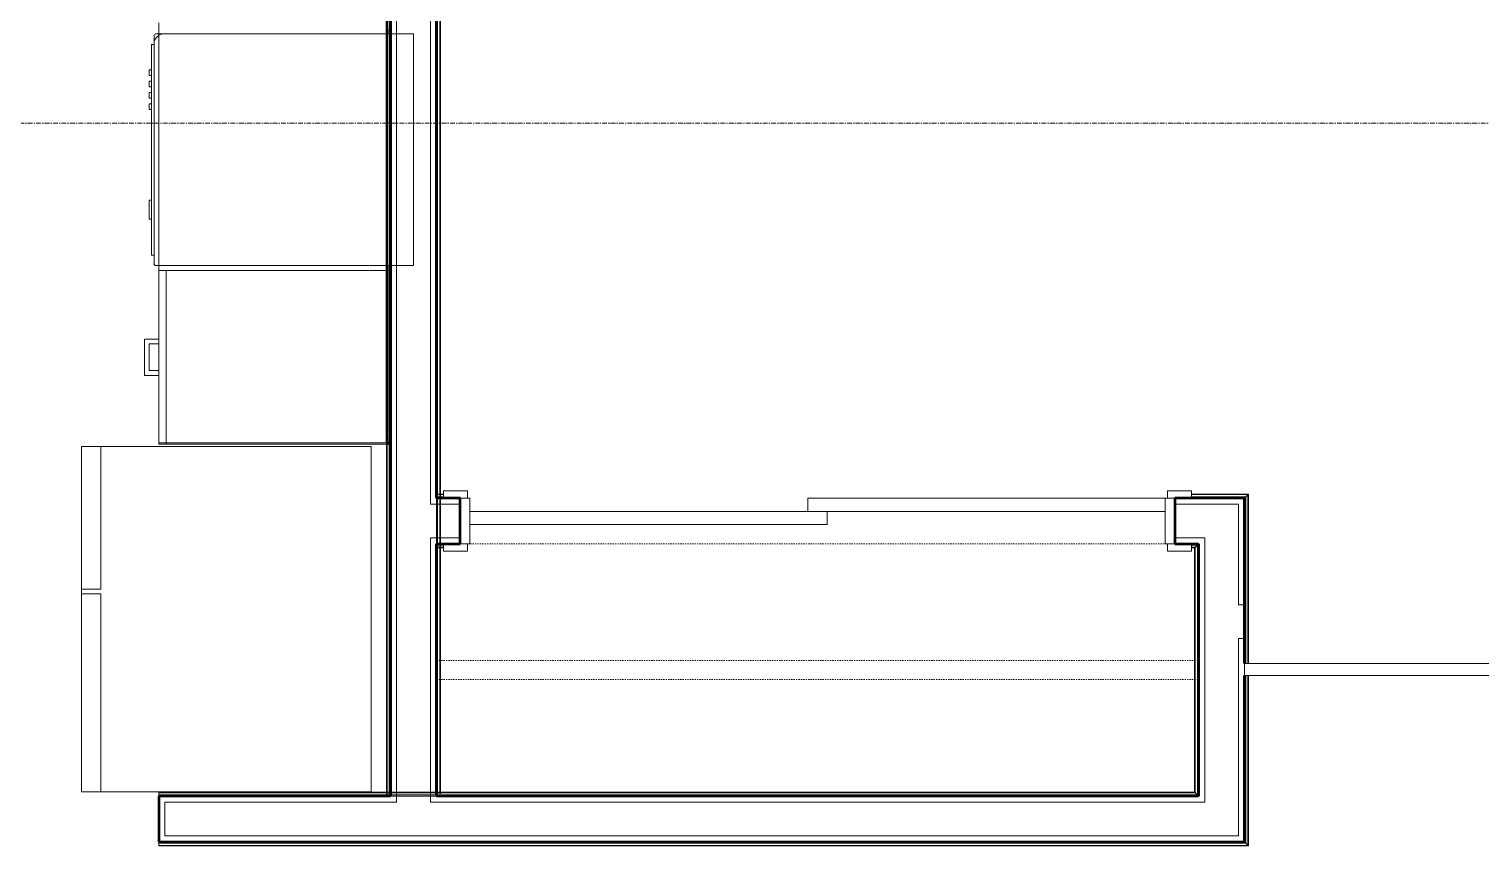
# Model space of a CAD drawing. Header units: inches. Extents: x -4235 to -464, y 9767 to 12344.
# Drawn here: x -3718.9 to -3568.6, y 10392.3 to 10476.9 of the extents above; entities that cross this region are included whole.
import ezdxf

# ---------------------------------------------------------------- set-up
doc = ezdxf.new("R2010")
doc.units = ezdxf.units.IN
doc.header["$MEASUREMENT"] = 0
doc.linetypes.add('Dash', pattern=[0.25, 0.125, -0.125])
doc.linetypes.add('Grid Line 1_2_', pattern=[0.875, 0.5, -0.125, 0.125, -0.125])
for name, color, linetype, lineweight in [('0-1', 7, 'Continuous', 5), ('0-2', 10, 'Continuous', 9), ('A-DOOR-1', 7, 'Continuous', 9), ('A-DOOR-2', 130, 'Continuous', 20), ('A-DOOR-3', 250, 'Continuous', 50), ('A-DOOR-FRAM-1', 130, 'Continuous', 20), ('A-WALL-1', 250, 'Continuous', 50), ('A-WALL-2', 50, 'Continuous', 13), ('A-WALL-3', 10, 'Continuous', 9), ('A-WALL-4', 254, 'Continuous', 9), ('A-WALL-5', 7, 'Continuous', 9), ('A-WALL-6', 113, 'Continuous', 9), ('Q-CASE-1', 254, 'Continuous', 9), ('Q-CASE-2', 7, 'Continuous', 9), ('Q-CASE-4', 10, 'Continuous', 9), ('Q-CASE-HDLN-1', 7, 'Dash', 9), ('Q-SPCQ-1', 7, 'Continuous', 9), ('Q-SPCQ-2', 10, 'Continuous', 9), ('Q-SPCQ-3', 254, 'Continuous', 9), ('S-GRID-1', 1, 'Grid Line 1_2_', 9)]:
    doc.layers.add(name, color=color, linetype=linetype, lineweight=lineweight)

# ---------------------------------------------------------------- blocks, each defined once
blk = doc.blocks.new('Basic Wall _ INT - W4BØF - _5_8 GYP - 2X4 WOOD_BATT_ - 5_8 GYP_ - ___-2693807-BACKGROUND - 2ND FLOOR')
at = {"layer": 'A-WALL-3'}
for p, q in [((-3676.74, 10423.61), (-3676.74, 10423.59)), ((-3676.74, 10423.49), (-3676.74, 10423.55)), ((-3676.74, 10423.2), (-3676.74, 10423.49)), ((-3676.74, 10423.47), (-3676.74, 10423.41)), ((-3676.74, 10423.41), (-3676.74, 10423.26)), ((-3676.74, 10423.26), (-3676.74, 10423.2)), ((-3676.59, 10423.26), (-3676.54, 10423.26)), ((-3676.52, 10423.26), (-3676.45, 10423.26)), ((-3676.43, 10423.26), (-3676.33, 10423.26)), ((-3598.21, 10423.2), (-3598.15, 10423.26)), ((-3598.15, 10423.26), (-3598, 10423.41)), ((-3598, 10423.41), (-3597.94, 10423.47)), ((-3597.82, 10423.59), (-3597.8, 10423.61))]:
    blk.add_line(p, q, dxfattribs=at)
at = {"layer": 'A-WALL-4'}
for p, q in [((-3676.74, 10423.57), (-3676.74, 10423.61)), ((-3676.02, 10423.61), (-3676.74, 10423.61)), ((-3676.74, 10423.55), (-3676.74, 10423.57)), ((-3676.59, 10423.2), (-3676.54, 10423.2)), ((-3676.52, 10423.2), (-3676.45, 10423.2)), ((-3676.43, 10423.2), (-3676.33, 10423.2)), ((-3676.33, 10423.26), (-3676.02, 10423.26)), ((-3597.8, 10423.61), (-3598.52, 10423.61)), ((-3598.52, 10423.26), (-3598.15, 10423.26))]:
    blk.add_line(p, q, dxfattribs=at)
at = {"layer": 'A-WALL-5'}
for p, q in [((-3676.74, 10423.49), (-3676.02, 10423.49)), ((-3676.33, 10423.2), (-3676.02, 10423.2)), ((-3598.52, 10423.49), (-3597.92, 10423.49)), ((-3598.52, 10423.2), (-3598.21, 10423.2))]:
    blk.add_line(p, q, dxfattribs=at)
at = {"layer": 'A-WALL-5', "flags": 128}
for points in [[(-3597.92, 10423.49), (-3597.94, 10423.47), (-3598, 10423.41), (-3598.09, 10423.32), (-3598.21, 10423.2)], [(-3597.84, 10423.57), (-3597.86, 10423.55), (-3597.88, 10423.53), (-3597.9, 10423.51), (-3597.91, 10423.5), (-3597.92, 10423.49), (-3597.92, 10423.49)]]:
    blk.add_lwpolyline(points, dxfattribs=at)
blk = doc.blocks.new('Basic Wall _ INT - W4BØF - _5_8 GYP - 2X4 WOOD_BATT_ - 5_8 GYP_ - ___-2693808-BACKGROUND - 2ND FLOOR')
at = {"layer": 'A-WALL-3'}
for p, q in [((-3676.74, 10428.49), (-3676.74, 10428.78)), ((-3676.74, 10428.78), (-3676.74, 10428.72)), ((-3676.74, 10428.72), (-3676.74, 10428.57)), ((-3676.58, 10428.72), (-3676.54, 10428.72)), ((-3676.52, 10428.72), (-3676.45, 10428.72)), ((-3676.42, 10428.72), (-3676.33, 10428.72)), ((-3592.84, 10428.57), (-3592.7, 10428.72)), ((-3592.7, 10428.72), (-3592.64, 10428.78)), ((-3676.74, 10428.57), (-3676.74, 10428.5)), ((-3676.74, 10428.43), (-3676.74, 10428.49)), ((-3676.74, 10428.39), (-3676.74, 10428.36)), ((-3598.52, 10428.36), (-3600.27, 10428.36)), ((-3593.05, 10428.36), (-3593.02, 10428.39)), ((-3592.91, 10428.5), (-3592.85, 10428.57))]:
    blk.add_line(p, q, dxfattribs=at)
at = {"layer": 'A-WALL-4'}
for p, q in [((-3676.58, 10428.78), (-3676.54, 10428.78)), ((-3676.52, 10428.78), (-3676.45, 10428.78)), ((-3676.42, 10428.78), (-3676.33, 10428.78)), ((-3676.33, 10428.72), (-3676.02, 10428.72)), ((-3598.52, 10428.72), (-3592.7, 10428.72)), ((-3676.74, 10428.41), (-3676.74, 10428.43)), ((-3676.74, 10428.36), (-3676.74, 10428.41)), ((-3676.02, 10428.36), (-3676.74, 10428.36)), ((-3593.05, 10428.36), (-3598.52, 10428.36))]:
    blk.add_line(p, q, dxfattribs=at)
at = {"layer": 'A-WALL-5'}
for p, q in [((-3676.33, 10428.78), (-3676.02, 10428.78)), ((-3598.52, 10428.78), (-3592.64, 10428.78)), ((-3676.02, 10428.49), (-3676.74, 10428.49)), ((-3592.92, 10428.49), (-3598.52, 10428.49))]:
    blk.add_line(p, q, dxfattribs=at)
at = {"layer": 'A-WALL-5', "flags": 128}
for points in [[(-3592.64, 10428.78), (-3592.75, 10428.66), (-3592.85, 10428.57), (-3592.9, 10428.51), (-3592.92, 10428.49)], [(-3592.92, 10428.49), (-3592.93, 10428.49), (-3592.93, 10428.48), (-3592.95, 10428.47), (-3592.96, 10428.45), (-3592.98, 10428.43), (-3593.01, 10428.41)]]:
    blk.add_lwpolyline(points, dxfattribs=at)
blk = doc.blocks.new('SLIDING - FLUSH - 6-0 x 6-8-3203588-BACKGROUND - 2ND FLOOR')
at = {"layer": 'A-DOOR-1'}
for p, q in [((-38.75, 3.25), (-36.25, 3.25)), ((-38.75, 2.5), (-38.75, 3.25)), ((-36.25, 3.25), (-36.25, 2.5)), ((36.25, 3.25), (38.75, 3.25)), ((36.25, 2.5), (36.25, 3.25)), ((38.75, 3.25), (38.75, 2.5)), ((-36.25, 2.5), (-38.75, 2.5)), ((38.75, 2.5), (36.25, 2.5)), ((-38.75, -2.25), (-36.25, -2.25)), ((-38.75, -3), (-38.75, -2.25)), ((-36.25, -3), (-38.75, -3)), ((-36.25, -2.25), (-36.25, -3)), ((36.25, -2.25), (38.75, -2.25)), ((36.25, -3), (36.25, -2.25)), ((38.75, -3), (36.25, -3)), ((38.75, -2.25), (38.75, -3))]:
    blk.add_line(p, q, dxfattribs=at)
at = {"layer": 'A-DOOR-2'}
for p, q in [((-1, -0.875), (-1, 0.5)), ((-1, 0.5), (36, 0.5)), ((36, 0.5), (36, -0.875)), ((-36, -2.25), (-36, -0.875)), ((-36, -0.875), (1, -0.875)), ((36, -0.875), (-1, -0.875)), ((1, -0.875), (1, -2.25)), ((1, -2.25), (-36, -2.25))]:
    blk.add_line(p, q, dxfattribs=at)
at = {"layer": 'A-DOOR-FRAM-1'}
for p, q in [((-37, -2.25), (-37, 2.5)), ((-37, 2.5), (-36, 2.5)), ((-36, 2.5), (-36, -2.25)), ((36, 2.5), (37, 2.5)), ((36, -2.25), (36, 2.5)), ((37, 2.5), (37, -2.25)), ((-36, -2.25), (-37, -2.25)), ((37, -2.25), (36, -2.25))]:
    blk.add_line(p, q, dxfattribs=at)
blk = doc.blocks.new('Basic Wall _ INT - W4BØF - _5_8 GYP - 2X4 WOOD_BATT_ - 5_8 GYP_ - ___-2693809-BACKGROUND - 2ND FLOOR')
at = {"layer": 'A-WALL-3'}
for p, q in [((-3681.84, 10546.99), (-3681.9, 10546.99)), ((-3681.7, 10546.99), (-3681.84, 10546.99)), ((-3681.84, 10545.94), (-3681.84, 10546.99)), ((-3681.84, 10543.51), (-3681.84, 10545.94)), ((-3681.63, 10546.99), (-3681.69, 10546.99)), ((-3681.62, 10545.94), (-3681.62, 10545.13)), ((-3681.49, 10546.99), (-3681.52, 10546.99)), ((-3681.49, 10546.99), (-3681.49, 10545.94)), ((-3681.49, 10545.94), (-3681.49, 10509.94)), ((-3681.62, 10545.04), (-3681.62, 10509.94)), ((-3681.84, 10509.94), (-3681.84, 10543.42)), ((-3681.49, 10509.94), (-3681.49, 10476.94)), ((-3681.84, 10476.44), (-3681.84, 10476.94)), ((-3681.62, 10476.94), (-3681.62, 10476.44)), ((-3681.49, 10476.94), (-3681.49, 10476.44)), ((-3681.84, 10437.06), (-3681.84, 10452.44)), ((-3681.62, 10452.44), (-3681.62, 10435.15)), ((-3681.49, 10452.44), (-3681.49, 10434.09)), ((-3681.84, 10434.09), (-3681.84, 10437.01)), ((-3681.62, 10435.05), (-3681.62, 10434.09)), ((-3681.62, 10397.49), (-3681.9, 10397.49)), ((-3681.9, 10397.49), (-3681.84, 10397.49)), ((-3681.84, 10397.81), (-3681.84, 10397.9)), ((-3681.84, 10397.71), (-3681.84, 10397.78)), ((-3681.84, 10397.65), (-3681.84, 10397.69)), ((-3681.84, 10397.49), (-3681.7, 10397.49)), ((-3681.69, 10397.49), (-3681.63, 10397.49)), ((-3681.56, 10397.49), (-3681.62, 10397.49)), ((-3681.52, 10397.49), (-3681.49, 10397.49))]:
    blk.add_line(p, q, dxfattribs=at)
at = {"layer": 'A-WALL-4'}
for p, q in [((-3681.9, 10546.99), (-3681.62, 10546.99)), ((-3681.9, 10545.94), (-3681.9, 10546.99)), ((-3681.62, 10546.99), (-3681.62, 10545.94)), ((-3681.62, 10546.99), (-3681.53, 10546.99)), ((-3681.53, 10546.99), (-3681.49, 10546.99)), ((-3681.9, 10520.19), (-3681.9, 10520.94)), ((-3681.9, 10476.44), (-3681.9, 10476.94)), ((-3681.9, 10437.59), (-3681.9, 10452.44)), ((-3681.9, 10434.09), (-3681.9, 10437.53)), ((-3681.84, 10397.9), (-3681.84, 10434.09)), ((-3681.49, 10434.09), (-3681.49, 10397.49)), ((-3681.9, 10397.81), (-3681.9, 10397.9)), ((-3681.9, 10397.71), (-3681.9, 10397.78)), ((-3681.9, 10397.65), (-3681.9, 10397.69)), ((-3681.53, 10397.49), (-3681.56, 10397.49)), ((-3681.49, 10397.49), (-3681.53, 10397.49))]:
    blk.add_line(p, q, dxfattribs=at)
at = {"layer": 'A-WALL-5'}
for p, q in [((-3681.9, 10397.9), (-3681.9, 10434.09)), ((-3681.62, 10434.09), (-3681.62, 10397.49))]:
    blk.add_line(p, q, dxfattribs=at)
blk = doc.blocks.new('Basic Wall _ INT - W4BØF - _5_8 GYP - 2X4 WOOD_BATT_ - 5_8 GYP_ - ___-2693810-BACKGROUND - 2ND FLOOR')
at = {"layer": 'A-WALL-3'}
for p, q in [((-3676.72, 10546.99), (-3676.74, 10546.99)), ((-3676.74, 10546.99), (-3676.74, 10545.94)), ((-3676.54, 10546.99), (-3676.6, 10546.99)), ((-3676.39, 10546.99), (-3676.54, 10546.99)), ((-3676.33, 10546.99), (-3676.39, 10546.99)), ((-3676.39, 10545.94), (-3676.39, 10546.99)), ((-3676.39, 10428.66), (-3676.39, 10428.76)), ((-3676.39, 10428.57), (-3676.39, 10428.65)), ((-3676.74, 10428.36), (-3676.74, 10423.61)), ((-3676.39, 10428.51), (-3676.39, 10428.56)), ((-3676.39, 10423.61), (-3676.39, 10428.36)), ((-3676.39, 10423.41), (-3676.39, 10423.46)), ((-3676.39, 10423.32), (-3676.39, 10423.4)), ((-3676.39, 10423.2), (-3676.39, 10423.3)), ((-3676.74, 10397.49), (-3676.72, 10397.49)), ((-3676.62, 10397.49), (-3676.68, 10397.49)), ((-3676.33, 10397.49), (-3676.62, 10397.49)), ((-3676.6, 10397.49), (-3676.54, 10397.49)), ((-3676.54, 10397.49), (-3676.39, 10397.49)), ((-3676.39, 10397.82), (-3676.39, 10397.9)), ((-3676.39, 10397.72), (-3676.39, 10397.78)), ((-3676.39, 10397.49), (-3676.33, 10397.49))]:
    blk.add_line(p, q, dxfattribs=at)
at = {"layer": 'A-WALL-4'}
for p, q in [((-3676.74, 10546.99), (-3676.7, 10546.99)), ((-3676.74, 10545.94), (-3676.74, 10428.36)), ((-3676.7, 10546.99), (-3676.62, 10546.99)), ((-3676.62, 10545.94), (-3676.62, 10546.99)), ((-3676.62, 10546.99), (-3676.33, 10546.99)), ((-3676.39, 10428.78), (-3676.39, 10545.94)), ((-3676.33, 10545.94), (-3676.33, 10546.99)), ((-3676.33, 10428.66), (-3676.33, 10428.76)), ((-3676.33, 10428.57), (-3676.33, 10428.64)), ((-3676.62, 10423.65), (-3676.62, 10428.33)), ((-3676.33, 10428.51), (-3676.33, 10428.56)), ((-3676.33, 10423.61), (-3676.33, 10428.36)), ((-3676.74, 10423.61), (-3676.74, 10397.49)), ((-3676.39, 10397.9), (-3676.39, 10423.2)), ((-3676.33, 10423.41), (-3676.33, 10423.46)), ((-3676.33, 10423.32), (-3676.33, 10423.4)), ((-3676.33, 10423.2), (-3676.33, 10423.3)), ((-3676.7, 10397.49), (-3676.74, 10397.49)), ((-3676.68, 10397.49), (-3676.7, 10397.49)), ((-3676.33, 10397.82), (-3676.33, 10397.9)), ((-3676.33, 10397.72), (-3676.33, 10397.78))]:
    blk.add_line(p, q, dxfattribs=at)
at = {"layer": 'A-WALL-5'}
for p, q in [((-3676.62, 10428.36), (-3676.62, 10545.94)), ((-3676.33, 10428.78), (-3676.33, 10545.94)), ((-3676.62, 10397.49), (-3676.62, 10423.61)), ((-3676.33, 10397.9), (-3676.33, 10423.2))]:
    blk.add_line(p, q, dxfattribs=at)
blk = doc.blocks.new('Basic Wall _ INT - W4BØF - _5_8 GYP - 2X4 WOOD_BATT_ - 5_8 GYP_ - ___-2693811-BACKGROUND - 2ND FLOOR')
at = {"layer": 'A-WALL-3'}
for p, q in [((-3681.79, 10397.84), (-3681.9, 10397.84)), ((-3681.69, 10397.84), (-3681.78, 10397.84)), ((-3681.64, 10397.84), (-3681.69, 10397.84)), ((-3680.87, 10397.84), (-3681.49, 10397.84)), ((-3681.49, 10397.49), (-3676.74, 10397.49)), ((-3677.37, 10397.84), (-3680.82, 10397.84)), ((-3676.74, 10397.84), (-3677.36, 10397.84)), ((-3676.54, 10397.84), (-3676.6, 10397.84)), ((-3676.45, 10397.84), (-3676.54, 10397.84)), ((-3676.33, 10397.84), (-3676.45, 10397.84)), ((-3598.15, 10397.84), (-3598.21, 10397.9)), ((-3598, 10397.7), (-3598.15, 10397.84)), ((-3597.94, 10397.63), (-3598, 10397.69)), ((-3597.8, 10397.49), (-3597.82, 10397.51))]:
    blk.add_line(p, q, dxfattribs=at)
at = {"layer": 'A-WALL-4'}
for p, q in [((-3705.49, 10397.9), (-3705.49, 10397.84)), ((-3705.49, 10397.84), (-3705.49, 10397.7)), ((-3681.9, 10397.84), (-3705.49, 10397.84)), ((-3705.49, 10397.69), (-3705.49, 10397.63)), ((-3705.49, 10397.51), (-3705.49, 10397.49)), ((-3705.49, 10397.49), (-3681.49, 10397.49)), ((-3681.79, 10397.9), (-3681.9, 10397.9)), ((-3681.69, 10397.9), (-3681.78, 10397.9)), ((-3681.64, 10397.9), (-3681.69, 10397.9)), ((-3680.82, 10397.9), (-3681.49, 10397.9)), ((-3680.87, 10397.61), (-3681.49, 10397.61)), ((-3677.37, 10397.61), (-3680.85, 10397.61)), ((-3677.37, 10397.9), (-3680.81, 10397.9)), ((-3676.74, 10397.9), (-3677.36, 10397.9)), ((-3676.74, 10397.61), (-3677.36, 10397.61)), ((-3676.74, 10397.49), (-3597.8, 10397.49)), ((-3676.54, 10397.9), (-3676.6, 10397.9)), ((-3676.45, 10397.9), (-3676.54, 10397.9)), ((-3676.33, 10397.9), (-3676.45, 10397.9)), ((-3598.15, 10397.84), (-3676.33, 10397.84))]:
    blk.add_line(p, q, dxfattribs=at)
at = {"layer": 'A-WALL-5'}
for p, q in [((-3705.49, 10397.61), (-3705.49, 10397.9)), ((-3681.9, 10397.9), (-3705.49, 10397.9)), ((-3681.49, 10397.61), (-3705.49, 10397.61)), ((-3705.49, 10397.53), (-3705.49, 10397.61)), ((-3705.49, 10397.49), (-3705.49, 10397.53)), ((-3597.92, 10397.61), (-3676.74, 10397.61)), ((-3598.21, 10397.9), (-3676.33, 10397.9))]:
    blk.add_line(p, q, dxfattribs=at)
at = {"layer": 'A-WALL-5', "flags": 128}
for points in [[(-3598.21, 10397.9), (-3598.09, 10397.78), (-3598, 10397.69), (-3597.94, 10397.63), (-3597.92, 10397.61)], [(-3597.92, 10397.61), (-3597.92, 10397.61), (-3597.91, 10397.6), (-3597.9, 10397.59), (-3597.88, 10397.57), (-3597.86, 10397.55), (-3597.84, 10397.53)]]:
    blk.add_lwpolyline(points, dxfattribs=at)
blk = doc.blocks.new('Basic Wall _ INT - W4BØF - _5_8 GYP - 2X4 WOOD_BATT_ - 5_8 GYP_ - ___-2693812-BACKGROUND - 2ND FLOOR')
at = {"layer": 'A-WALL-3'}
for p, q in [((-3593.02, 10392.72), (-3593.05, 10392.74)), ((-3592.85, 10392.54), (-3592.91, 10392.6)), ((-3592.7, 10392.39), (-3592.84, 10392.53)), ((-3592.64, 10392.33), (-3592.7, 10392.39))]:
    blk.add_line(p, q, dxfattribs=at)
at = {"layer": 'A-WALL-4'}
for p, q in [((-3705.49, 10392.74), (-3705.49, 10392.72)), ((-3705.49, 10392.74), (-3593.05, 10392.74)), ((-3705.49, 10392.6), (-3705.49, 10392.54)), ((-3705.49, 10392.53), (-3705.49, 10392.39)), ((-3705.49, 10392.39), (-3705.49, 10392.33)), ((-3592.7, 10392.39), (-3705.49, 10392.39))]:
    blk.add_line(p, q, dxfattribs=at)
at = {"layer": 'A-WALL-5'}
for p, q in [((-3705.49, 10392.7), (-3705.49, 10392.74)), ((-3705.49, 10392.61), (-3705.49, 10392.7)), ((-3705.49, 10392.61), (-3592.92, 10392.61)), ((-3705.49, 10392.33), (-3705.49, 10392.61)), ((-3592.64, 10392.33), (-3705.49, 10392.33))]:
    blk.add_line(p, q, dxfattribs=at)
at = {"layer": 'A-WALL-5', "flags": 128}
for points in [[(-3593.01, 10392.7), (-3592.98, 10392.68), (-3592.96, 10392.66), (-3592.95, 10392.64), (-3592.93, 10392.63), (-3592.93, 10392.62), (-3592.92, 10392.61)], [(-3592.92, 10392.61), (-3592.9, 10392.59), (-3592.85, 10392.54), (-3592.75, 10392.45), (-3592.64, 10392.33)]]:
    blk.add_lwpolyline(points, dxfattribs=at)
blk = doc.blocks.new('Basic Wall _ INT - W4BØF - _5_8 GYP - 2X4 WOOD_BATT_ - 5_8 GYP_ - ___-2693813-BACKGROUND - 2ND FLOOR')
at = {"layer": 'A-WALL-3'}
for p, q in [((-3592.7, 10428.72), (-3592.84, 10428.57)), ((-3592.64, 10428.78), (-3592.7, 10428.72)), ((-3593.02, 10428.39), (-3593.05, 10428.36)), ((-3592.85, 10428.57), (-3592.91, 10428.5)), ((-3593.05, 10411.22), (-3593.05, 10410.78)), ((-3593.05, 10410.45), (-3593.05, 10410.01)), ((-3593.05, 10392.74), (-3593.02, 10392.72)), ((-3592.91, 10392.6), (-3592.85, 10392.54)), ((-3592.84, 10392.53), (-3592.7, 10392.39)), ((-3592.7, 10392.39), (-3592.64, 10392.33))]:
    blk.add_line(p, q, dxfattribs=at)
at = {"layer": 'A-WALL-4'}
for p, q in [((-3592.7, 10411.24), (-3592.7, 10428.72)), ((-3593.05, 10428.36), (-3593.05, 10411.24)), ((-3593.05, 10409.99), (-3593.05, 10392.74)), ((-3592.7, 10392.39), (-3592.7, 10409.99))]:
    blk.add_line(p, q, dxfattribs=at)
at = {"layer": 'A-WALL-5'}
for p, q in [((-3592.64, 10411.24), (-3592.64, 10428.78)), ((-3592.92, 10411.24), (-3592.92, 10428.49)), ((-3592.92, 10392.61), (-3592.92, 10409.99)), ((-3592.64, 10392.33), (-3592.64, 10409.99))]:
    blk.add_line(p, q, dxfattribs=at)
at = {"layer": 'A-WALL-5', "flags": 128}
for points in [[(-3592.92, 10428.49), (-3592.9, 10428.51), (-3592.85, 10428.57), (-3592.75, 10428.66), (-3592.64, 10428.78)], [(-3593.01, 10428.41), (-3592.98, 10428.43), (-3592.96, 10428.45), (-3592.95, 10428.47), (-3592.93, 10428.48), (-3592.93, 10428.49), (-3592.92, 10428.49)], [(-3592.92, 10392.61), (-3592.93, 10392.62), (-3592.93, 10392.63), (-3592.95, 10392.64), (-3592.96, 10392.66), (-3592.98, 10392.68), (-3593.01, 10392.7)], [(-3592.64, 10392.33), (-3592.75, 10392.45), (-3592.85, 10392.54), (-3592.9, 10392.59), (-3592.92, 10392.61)]]:
    blk.add_lwpolyline(points, dxfattribs=at)
blk = doc.blocks.new('Basic Wall _ INT - W4BØF - _5_8 GYP - 2X4 WOOD_BATT_ - 5_8 GYP_ - ___-2693814-BACKGROUND - 2ND FLOOR')
at = {"layer": 'A-WALL-3'}
for p, q in [((-3598.15, 10423.26), (-3598.21, 10423.2)), ((-3598, 10423.41), (-3598.15, 10423.26)), ((-3597.94, 10423.47), (-3598, 10423.41)), ((-3597.8, 10423.61), (-3597.82, 10423.59)), ((-3598.21, 10397.9), (-3598.15, 10397.84)), ((-3598.15, 10397.84), (-3598, 10397.7)), ((-3598, 10397.69), (-3597.94, 10397.63)), ((-3597.82, 10397.51), (-3597.8, 10397.49))]:
    blk.add_line(p, q, dxfattribs=at)
at = {"layer": 'A-WALL-4'}
for p, q in [((-3598.15, 10397.84), (-3598.15, 10423.26)), ((-3597.8, 10423.61), (-3597.8, 10397.49))]:
    blk.add_line(p, q, dxfattribs=at)
at = {"layer": 'A-WALL-5'}
for p, q in [((-3598.21, 10397.9), (-3598.21, 10423.2)), ((-3597.92, 10423.49), (-3597.92, 10397.61))]:
    blk.add_line(p, q, dxfattribs=at)
at = {"layer": 'A-WALL-5', "flags": 128}
for points in [[(-3598.21, 10423.2), (-3598.09, 10423.32), (-3598, 10423.41), (-3597.94, 10423.47), (-3597.92, 10423.49)], [(-3597.92, 10423.49), (-3597.92, 10423.49), (-3597.91, 10423.5), (-3597.9, 10423.51), (-3597.88, 10423.53), (-3597.86, 10423.55), (-3597.84, 10423.57)], [(-3597.92, 10397.61), (-3597.94, 10397.63), (-3598, 10397.69), (-3598.09, 10397.78), (-3598.21, 10397.9)], [(-3597.84, 10397.53), (-3597.86, 10397.55), (-3597.88, 10397.57), (-3597.9, 10397.59), (-3597.91, 10397.6), (-3597.92, 10397.61), (-3597.92, 10397.61)]]:
    blk.add_lwpolyline(points, dxfattribs=at)
blk = doc.blocks.new('BARN - FLUSH - 3-0 x 7-0 BARN DOOR-3238941-BACKGROUND - 2ND FLOOR')
at = {"layer": 'A-DOOR-1'}
for p, q in [((18, 5.57), (-60, 5.57)), ((-60, 4.95), (-60, 5.57)), ((-60, 4.32), (-60, 4.95)), ((-56, 6), (-54.5, 6)), ((-56, 6), (-56, 5.67)), ((-56, 5.67), (-54.5, 5.67)), ((-54.5, 5.67), (-54.5, 6)), ((-23.5, 6), (-22, 6)), ((-23.5, 5.67), (-23.5, 6)), ((-23.5, 5.67), (-22, 5.67)), ((-22, 6), (-22, 5.67)), ((18, 5.57), (18, 4.95)), ((18, 4.95), (18, 4.32)), ((-60, 4.32), (18, 4.32)), ((-52, 4.07), (-26, 4.07))]:
    blk.add_line(p, q, dxfattribs=at)
at = {"layer": 'A-DOOR-3'}
for p, q in [((-57, 5.82), (-56, 5.82)), ((-57, 5.57), (-57, 5.82)), ((-54.5, 5.82), (-23.5, 5.82)), ((-22, 5.82), (-21, 5.82)), ((-21, 5.82), (-21, 5.57)), ((-57, 4.07), (-57, 4.32)), ((-52, 4.07), (-57, 4.07)), ((-52, 4.33), (-52, 4.07)), ((-26, 4.07), (-26, 4.32)), ((-21, 4.07), (-26, 4.07)), ((-21, 4.32), (-21, 4.07))]:
    blk.add_line(p, q, dxfattribs=at)
blk = doc.blocks.new('OD_CW_Closet - OD_CW_Closet-3241400-BACKGROUND - 2ND FLOOR')
at = {"layer": 'Q-CASE-HDLN-1'}
for p, q in [((0.74, -24), (0.74, 2.12)), ((0.74, 2.12), (79.68, 2.12)), ((79.68, 2.12), (79.68, -24)), ((0.74, -9.94), (79.68, -9.94)), ((0.74, -11.94), (79.68, -11.94)), ((79.68, -24), (0.74, -24))]:
    blk.add_line(p, q, dxfattribs=at)
blk = doc.blocks.new('Refrigerator_-_Side-by-Side_6047 - 36_ X 30_-345559-BACKGROUND - 2ND FLOOR')
at = {"layer": 'Q-SPCQ-1'}
for p, q in [((17.87, 14.42), (-17.88, 14.42)), ((-17.88, 14.42), (-17.88, -15.58)), ((17.87, -15.58), (17.87, 14.42)), ((-17.88, -13.58), (-3.13, -13.58)), ((-17.88, -13.58), (-17.88, -15.58)), ((-3.13, -15.58), (-3.13, -13.58)), ((-2.63, -13.58), (17.87, -13.58)), ((-2.63, -13.58), (-2.63, -15.58)), ((17.87, -15.58), (17.87, -13.58)), ((-17.88, -15.58), (17.87, -15.58)), ((-3.13, -15.58), (-17.88, -15.58)), ((17.87, -15.58), (-2.63, -15.58))]:
    blk.add_line(p, q, dxfattribs=at)
blk = doc.blocks.new('Dishwasher_15404 - 34_ counter-V37-BACKGROUND - 2ND FLOOR')
at = {"layer": 'Q-SPCQ-1'}
for p, q in [((26.68, 0), (26.37, 0)), ((26.87, -22.93), (26.87, -0.2)), ((27.12, -1.09), (26.87, -1.09)), ((27.12, -1.09), (27.12, -22.91)), ((27.37, -4.82), (27.12, -4.82)), ((27.37, -4.82), (27.37, -5.81)), ((27.37, -5.81), (27.37, -6.79)), ((27.12, -6.79), (27.37, -6.79)), ((27.37, -16.15), (27.12, -16.15)), ((27.37, -16.15), (27.37, -16.74)), ((27.12, -16.74), (27.37, -16.74)), ((27.37, -17.33), (27.12, -17.33)), ((27.12, -17.92), (27.37, -17.92)), ((27.37, -17.33), (27.37, -17.92)), ((27.37, -18.51), (27.12, -18.51)), ((27.12, -19.1), (27.37, -19.1)), ((27.37, -18.51), (27.37, -19.1)), ((27.37, -19.69), (27.12, -19.69)), ((27.12, -20.28), (27.37, -20.28)), ((27.37, -19.69), (27.37, -20.28)), ((26.37, -24), (26.68, -24)), ((27.12, -22.91), (26.87, -22.91)), ((26.87, -23.8), (26.87, -22.93))]:
    blk.add_line(p, q, dxfattribs=at)
for centre, radius, start, end in [((26.68, -0.2), 0.197, 360, 90), ((26.68, -0.2), 0.197, 15, 90), ((25.8, -22.93), 1.07, 302.2142, 0), ((26.68, -23.8), 0.197, 270, 0)]:
    blk.add_arc(centre, radius, start, end, dxfattribs=at)
at = {"layer": 'Q-SPCQ-2'}
for p, q in [((2.75, 0), (2.37, 0)), ((2.37, -24), (2.75, -24))]:
    blk.add_line(p, q, dxfattribs=at)
at = {"layer": 'Q-SPCQ-3'}
for p, q in [((2.37, 0), (0, 0)), ((0, 0), (0, -24)), ((4.54, 0), (2.75, 0)), ((26.37, 0), (4.62, 0)), ((0, -24), (2.37, -24)), ((2.75, -24), (7.37, -24)), ((7.4, -24), (25.8, -24)), ((25.8, -24), (26.37, -24))]:
    blk.add_line(p, q, dxfattribs=at)
blk.add_arc((25.8, -22.93), 1.07, 270, 300, dxfattribs=at)
blk = doc.blocks.new('Base Cabinet 3 Drawer 230 - Base Cabinet 3 Drawer 230 18_-V41-BACKGROUND - 2ND FLOOR')
at = {"layer": 'Q-CASE-1'}
for p, q in [((9.59, 0), (9.74, 0)), ((-8.26, -2.11), (-8.26, -0.38)), ((-8.26, -23.25), (-8.26, -2.18)), ((-8.26, -23.25), (-8.26, -24)), ((9.59, -23.25), (-8.26, -23.25))]:
    blk.add_line(p, q, dxfattribs=at)
at = {"layer": 'Q-CASE-2'}
for p, q in [((9.74, 0), (9.74, -23.25)), ((-8.26, -24), (9.74, -24)), ((-1.14, -24), (-0.64, -24)), ((-1.14, -24), (-1.14, -25.5)), ((-0.64, -25), (-0.64, -24)), ((2.61, -24), (2.11, -24)), ((2.11, -24), (2.11, -25)), ((2.61, -25.5), (2.61, -24)), ((9.74, -23.25), (9.59, -23.25)), ((9.74, -24), (9.74, -23.25)), ((-1.14, -25.5), (2.61, -25.5)), ((2.11, -25), (-0.64, -25))]:
    blk.add_line(p, q, dxfattribs=at)
at = {"layer": 'Q-CASE-4'}
for p, q in [((-8.26, -0.38), (-8.26, 0)), ((-8.26, 0), (9.59, 0))]:
    blk.add_line(p, q, dxfattribs=at)
blk = doc.blocks.new('CTR - 1st Phase - Unit Layouts_rvt-1-BACKGROUND - 2ND FLOOR')
at = {"layer": 'A-WALL-1'}
for p, q in [((-3681.49, 10546.99), (-3681.49, 10397.49)), ((-3681.49, 10434.09), (-3681.49, 10545.94)), ((-3676.74, 10428.36), (-3676.74, 10546.99)), ((-3681.87, 10509.69), (-3681.87, 10434.09)), ((-3681.87, 10434.09), (-3681.49, 10434.09)), ((-3674.27, 10428.36), (-3676.74, 10428.36)), ((-3674.27, 10423.61), (-3674.27, 10428.36)), ((-3593.05, 10428.36), (-3600.27, 10428.36)), ((-3600.27, 10428.36), (-3600.27, 10423.61)), ((-3593.05, 10427.74), (-3593.05, 10428.36)), ((-3593.05, 10423.61), (-3593.05, 10427.74)), ((-3676.74, 10423.61), (-3674.27, 10423.61)), ((-3676.74, 10397.49), (-3676.74, 10423.61)), ((-3600.27, 10423.61), (-3597.8, 10423.61)), ((-3597.8, 10423.61), (-3597.8, 10397.49)), ((-3593.05, 10411.24), (-3593.05, 10423.61)), ((-3593.05, 10392.74), (-3593.05, 10409.99)), ((-3681.49, 10397.49), (-3705.49, 10397.49)), ((-3705.49, 10397.49), (-3705.49, 10396.86)), ((-3597.8, 10397.49), (-3676.74, 10397.49)), ((-3705.49, 10396.86), (-3705.49, 10393.36)), ((-3705.49, 10393.36), (-3705.49, 10392.74)), ((-3705.49, 10392.74), (-3597.8, 10392.74)), ((-3597.8, 10392.74), (-3593.67, 10392.74)), ((-3593.67, 10392.74), (-3593.05, 10392.74))]:
    blk.add_line(p, q, dxfattribs=at)
at = {"layer": 'A-WALL-2'}
for p, q in [((-3680.87, 10397.49), (-3680.87, 10546.36)), ((-3677.37, 10427.74), (-3677.37, 10546.36)), ((-3676.74, 10427.74), (-3677.37, 10427.74)), ((-3676.74, 10427.74), (-3674.27, 10427.74)), ((-3600.27, 10427.74), (-3593.67, 10427.74)), ((-3593.67, 10427.74), (-3593.67, 10424.24)), ((-3676.74, 10424.24), (-3677.37, 10424.24)), ((-3677.37, 10397.49), (-3677.37, 10424.24)), ((-3676.74, 10424.24), (-3674.27, 10424.24)), ((-3600.27, 10424.24), (-3597.17, 10424.24)), ((-3597.17, 10424.24), (-3597.17, 10423.61)), ((-3593.67, 10424.24), (-3593.67, 10423.61)), ((-3597.17, 10396.86), (-3597.17, 10423.61)), ((-3593.67, 10417.31), (-3593.67, 10423.61)), ((-3593.05, 10417.31), (-3593.67, 10417.31)), ((-3593.05, 10413.81), (-3593.67, 10413.81)), ((-3593.67, 10393.36), (-3593.67, 10413.81)), ((-3680.87, 10397.49), (-3680.87, 10396.86)), ((-3677.37, 10397.49), (-3677.37, 10396.86)), ((-3704.87, 10396.86), (-3704.87, 10393.36)), ((-3680.87, 10396.86), (-3704.87, 10396.86)), ((-3597.8, 10396.86), (-3677.37, 10396.86)), ((-3597.17, 10396.86), (-3597.8, 10396.86)), ((-3597.8, 10393.36), (-3704.87, 10393.36)), ((-3597.17, 10393.36), (-3597.8, 10393.36)), ((-3593.67, 10393.36), (-3597.17, 10393.36))]:
    blk.add_line(p, q, dxfattribs=at)
at = {"layer": 'A-WALL-3'}
for p, q in [((-3681.49, 10434.09), (-3681.49, 10545.94)), ((-3676.74, 10428.78), (-3676.74, 10545.94)), ((-3681.49, 10476.94), (-3681.49, 10476.44)), ((-3681.49, 10452.44), (-3681.49, 10434.09)), ((-3681.49, 10434.09), (-3681.49, 10397.9)), ((-3676.74, 10428.51), (-3676.74, 10428.78)), ((-3676.54, 10428.36), (-3676.58, 10428.36)), ((-3676.45, 10428.36), (-3676.52, 10428.36)), ((-3676.33, 10428.36), (-3676.42, 10428.36)), ((-3676.02, 10428.36), (-3676.33, 10428.36)), ((-3674.27, 10428.36), (-3674.27, 10423.61)), ((-3598.52, 10428.36), (-3600.27, 10428.36)), ((-3600.27, 10423.61), (-3600.27, 10428.36)), ((-3593.05, 10428.36), (-3598.52, 10428.36)), ((-3593.05, 10428.36), (-3593.05, 10423.61)), ((-3676.74, 10423.2), (-3676.74, 10423.47)), ((-3676.74, 10397.9), (-3676.74, 10423.2)), ((-3676.59, 10423.61), (-3676.54, 10423.61)), ((-3676.52, 10423.61), (-3676.45, 10423.61)), ((-3676.43, 10423.61), (-3676.33, 10423.61)), ((-3676.33, 10423.61), (-3676.02, 10423.61)), ((-3598.52, 10423.61), (-3597.8, 10423.61)), ((-3597.8, 10423.61), (-3597.8, 10397.49)), ((-3593.05, 10411.24), (-3593.05, 10423.61)), ((-3593.05, 10410.78), (-3593.05, 10411.22)), ((-3593.05, 10410.01), (-3593.05, 10410.45)), ((-3593.05, 10392.74), (-3593.05, 10409.99)), ((-3681.9, 10397.49), (-3705.49, 10397.49)), ((-3681.64, 10397.49), (-3681.9, 10397.49)), ((-3681.49, 10397.9), (-3681.49, 10397.81)), ((-3681.49, 10397.78), (-3681.49, 10397.71)), ((-3681.49, 10397.69), (-3681.49, 10397.65)), ((-3676.74, 10397.82), (-3676.74, 10397.9)), ((-3676.74, 10397.72), (-3676.74, 10397.78)), ((-3676.33, 10397.49), (-3676.6, 10397.49)), ((-3597.8, 10397.49), (-3676.33, 10397.49)), ((-3705.49, 10392.74), (-3597.8, 10392.74)), ((-3593.05, 10392.74), (-3597.8, 10392.74))]:
    blk.add_line(p, q, dxfattribs=at)
at = {"layer": 'A-WALL-4'}
for p, q in [((-3681.87, 10509.69), (-3681.87, 10434.09)), ((-3681.49, 10434.09), (-3681.87, 10434.09)), ((-3705.49, 10392.74), (-3705.49, 10397.49))]:
    blk.add_line(p, q, dxfattribs=at)
at = {"layer": 'A-WALL-6'}
for p, q in [((-3681.49, 10545.94), (-3681.49, 10434.09)), ((-3681.49, 10434.09), (-3681.49, 10545.94)), ((-3705.49, 10434.09), (-3705.49, 10477.58)), ((-3705.49, 10477.58), (-3705.49, 10434.09)), ((-3681.87, 10434.09), (-3705.49, 10434.09)), ((-3705.49, 10434.09), (-3681.87, 10434.09)), ((-3681.49, 10434.09), (-3681.87, 10434.09)), ((-3681.87, 10434.09), (-3681.49, 10434.09))]:
    blk.add_line(p, q, dxfattribs=at)
at = {"layer": '0-2'}
for name, p in [('Basic Wall _ INT - W4BØF - _5_8 GYP - 2X4 WOOD_BATT_ - 5_8 GYP_ - ___-2693809-BACKGROUND - 2ND FLOOR', (0, 0)), ('Basic Wall _ INT - W4BØF - _5_8 GYP - 2X4 WOOD_BATT_ - 5_8 GYP_ - ___-2693810-BACKGROUND - 2ND FLOOR', (0, 0)), ('Basic Wall _ INT - W4BØF - _5_8 GYP - 2X4 WOOD_BATT_ - 5_8 GYP_ - ___-2693808-BACKGROUND - 2ND FLOOR', (0, 0)), ('Basic Wall _ INT - W4BØF - _5_8 GYP - 2X4 WOOD_BATT_ - 5_8 GYP_ - ___-2693813-BACKGROUND - 2ND FLOOR', (0, 0)), ('Basic Wall _ INT - W4BØF - _5_8 GYP - 2X4 WOOD_BATT_ - 5_8 GYP_ - ___-2693807-BACKGROUND - 2ND FLOOR', (0, 0)), ('OD_CW_Closet - OD_CW_Closet-3241400-BACKGROUND - 2ND FLOOR', (-3677.48, 10421.49)), ('Basic Wall _ INT - W4BØF - _5_8 GYP - 2X4 WOOD_BATT_ - 5_8 GYP_ - ___-2693814-BACKGROUND - 2ND FLOOR', (0, 0)), ('Basic Wall _ INT - W4BØF - _5_8 GYP - 2X4 WOOD_BATT_ - 5_8 GYP_ - ___-2693811-BACKGROUND - 2ND FLOOR', (0, 0)), ('Basic Wall _ INT - W4BØF - _5_8 GYP - 2X4 WOOD_BATT_ - 5_8 GYP_ - ___-2693812-BACKGROUND - 2ND FLOOR', (0, 0))]:
    blk.add_blockref(name, p, dxfattribs=at)
for name, p, rotation in [('Dishwasher_15404 - 34_ counter-V37-BACKGROUND - 2ND FLOOR', (-3679.12, 10452.44), 180), ('Base Cabinet 3 Drawer 230 - Base Cabinet 3 Drawer 230 18_-V41-BACKGROUND - 2ND FLOOR', (-3681.49, 10443.68), 269.9999999999887), ('Refrigerator_-_Side-by-Side_6047 - 36_ X 30_-345559-BACKGROUND - 2ND FLOOR', (-3697.91, 10415.81), 269.9999999999874), ('SLIDING - FLUSH - 6-0 x 6-8-3203588-BACKGROUND - 2ND FLOOR', (-3637.27, 10426.11), 180), ('BARN - FLUSH - 3-0 x 7-0 BARN DOOR-3238941-BACKGROUND - 2ND FLOOR', (-3575.05, 10415.56), 180)]:
    blk.add_blockref(name, p, dxfattribs=dict(at, rotation=rotation))

msp = doc.modelspace()

# ---------------------------------------------------------------- linework, layer by layer
at = {"layer": 'S-GRID-1'}
msp.add_line((-464.45, 10467.19), (-4185.7, 10467.19), dxfattribs=at)

# ---------------------------------------------------------------- block references
at = {"layer": '0-1'}
msp.add_blockref('CTR - 1st Phase - Unit Layouts_rvt-1-BACKGROUND - 2ND FLOOR', (0, 0), dxfattribs=at)

doc.saveas('drawing.dxf')
